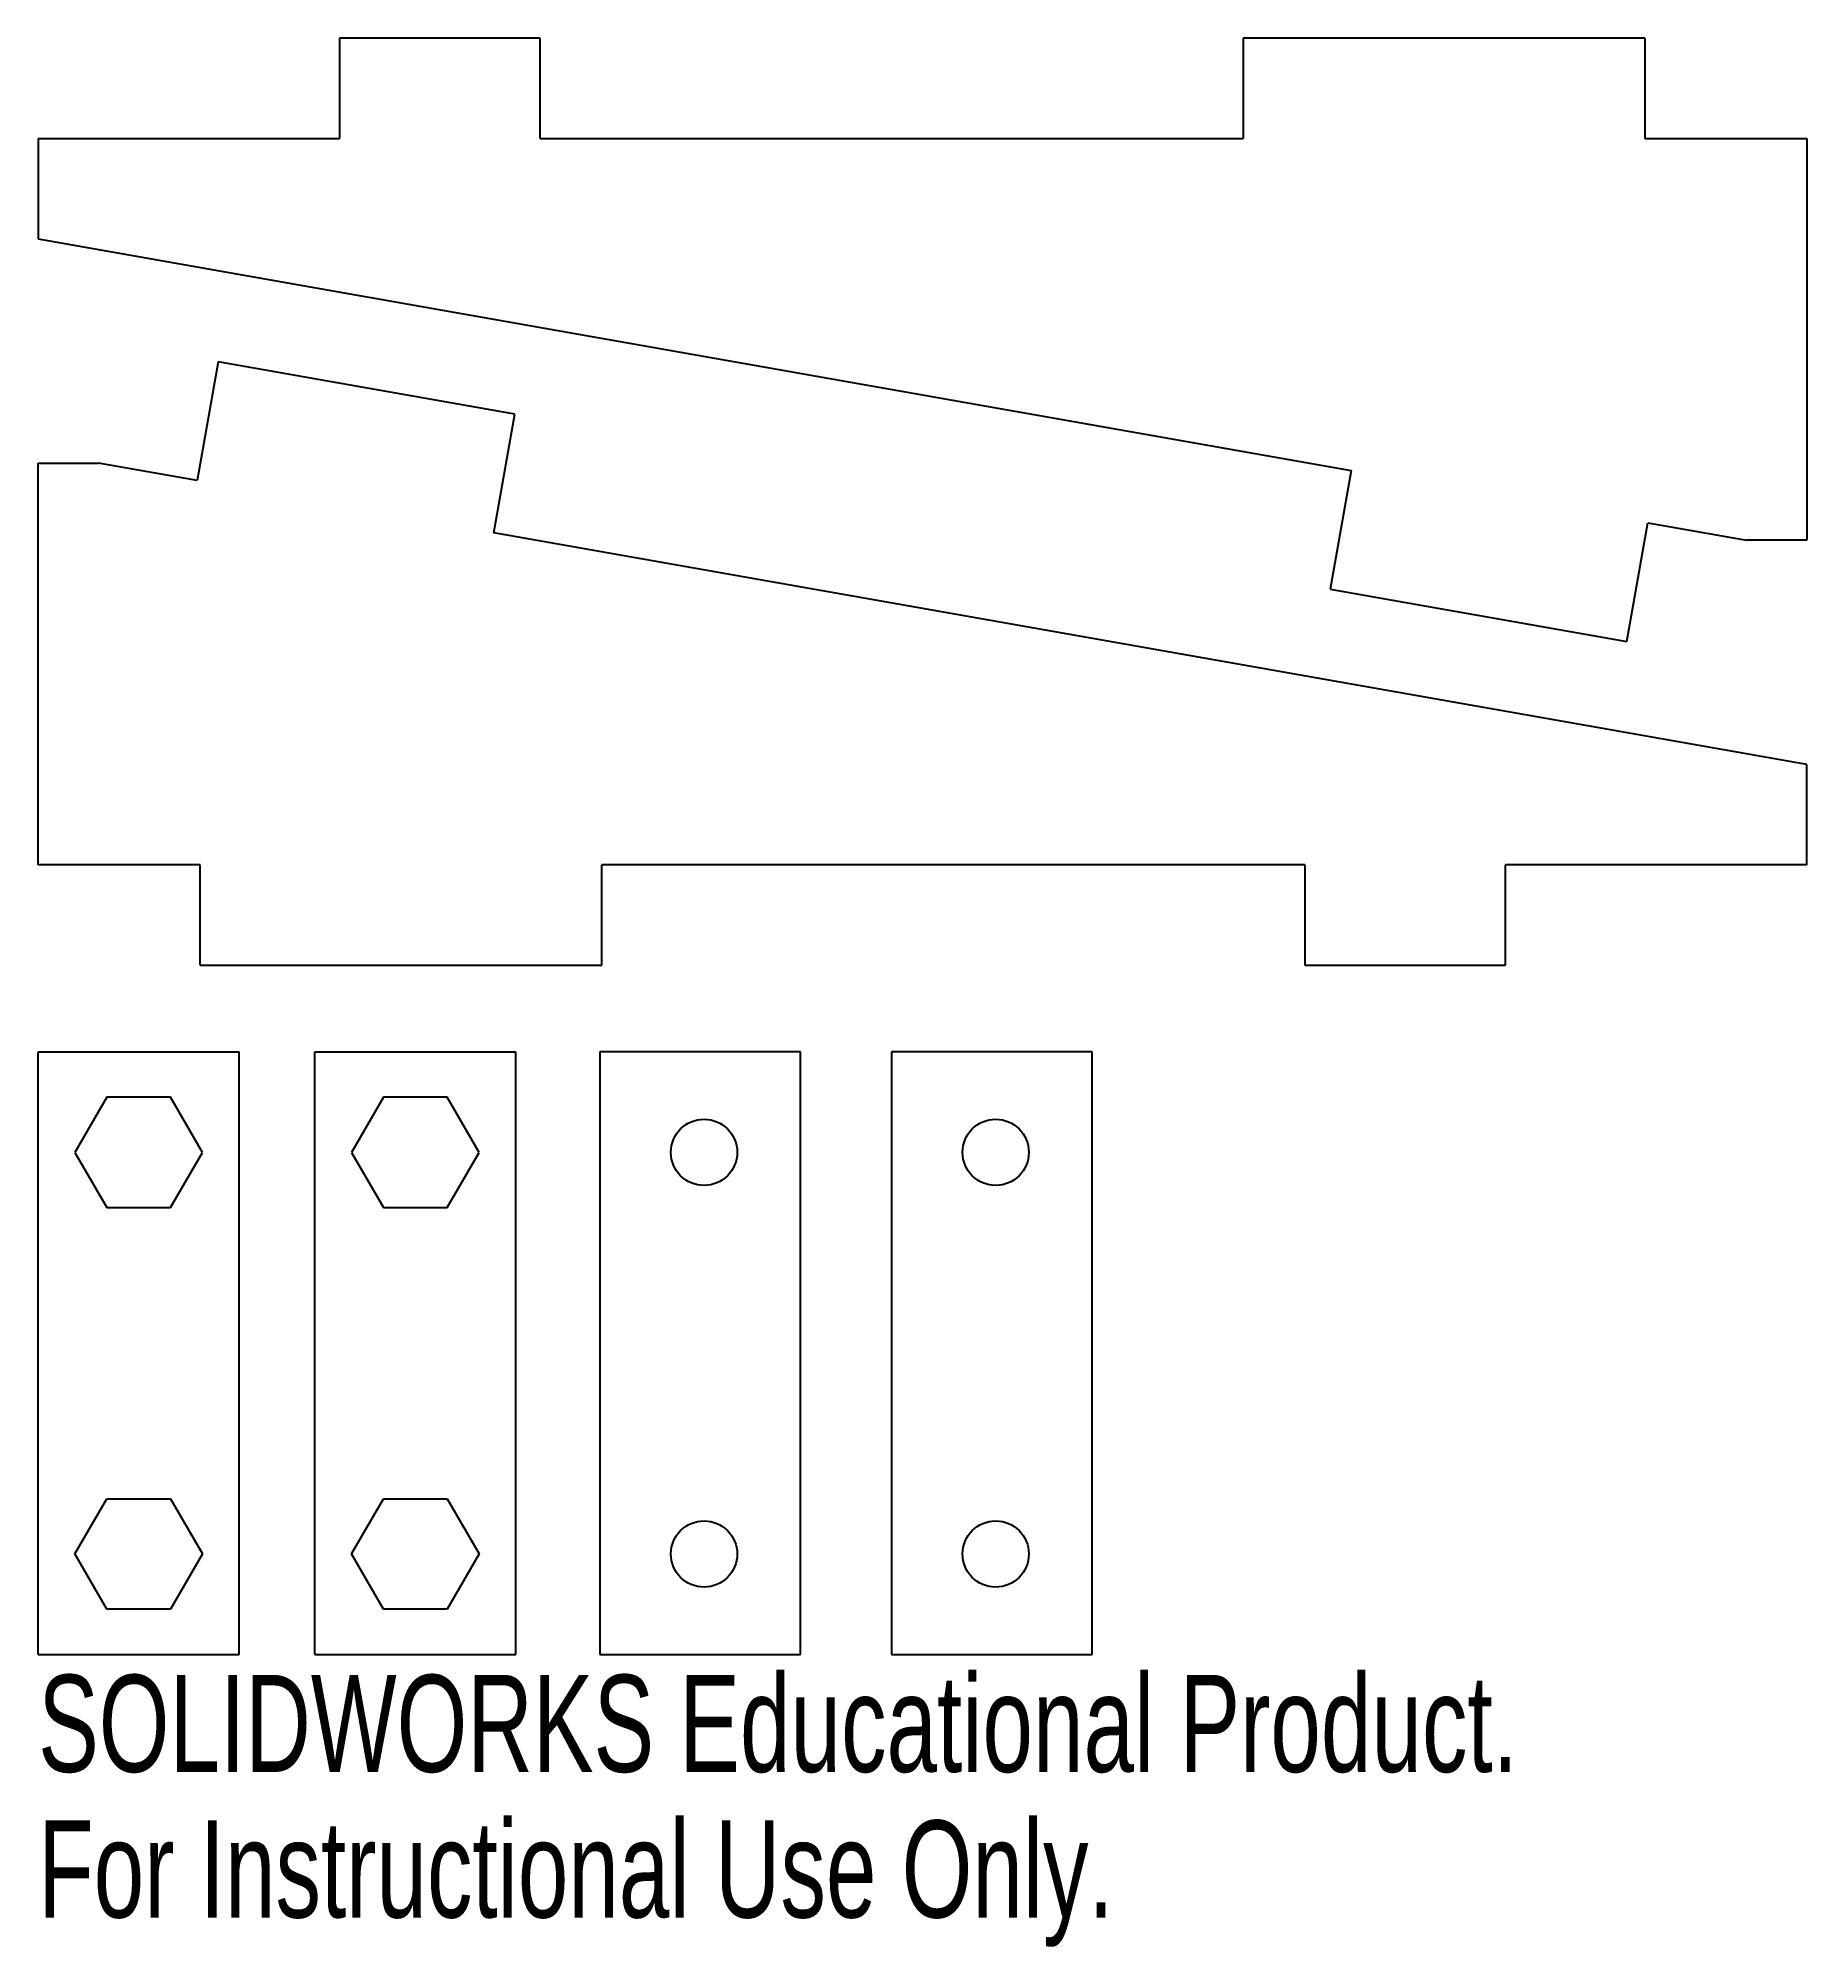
# Model space of a CAD drawing. Header units: millimetres. Extents: x -8.1 to 80, y -48.9 to 46.2.
import ezdxf

# ---------------------------------------------------------------- set-up
doc = ezdxf.new("R2010")
doc.units = ezdxf.units.MM
doc.styles.add('SLDTEXTSTYLE0', font='TXT', dxfattribs={"width": 0.7})

msp = doc.modelspace()

# ---------------------------------------------------------------- linework, layer by layer
at = {"color": 7, "linetype": 'Continuous', "lineweight": 25}
for p, q in [((16.931, 46.165), (6.931, 46.165)), ((6.931, 46.165), (6.931, 41.165)), ((16.931, 41.165), (16.931, 46.165)), ((71.931, 46.165), (51.931, 46.165)), ((51.931, 46.165), (51.931, 41.165)), ((71.931, 46.165), (71.931, 41.165)), ((-8.069, 41.165), (6.931, 41.165)), ((-8.069, 41.165), (-8.069, 36.165)), ((16.931, 41.165), (51.931, 41.165)), ((71.931, 41.165), (80, 41.165)), ((80, 41.165), (80, 21.165)), ((-8.069, 36.165), (57.304, 24.638)), ((0.897, 30.041), (-0.145, 24.132)), ((15.669, 27.436), (0.897, 30.041)), ((14.627, 21.527), (15.669, 27.436)), ((-8.069, 5), (-8.069, 25)), ((-8.069, 25), (-5.069, 25)), ((-0.145, 24.132), (-5.069, 25)), ((57.304, 24.638), (56.262, 18.729)), ((71.034, 16.124), (72.076, 22.033)), ((72.076, 22.033), (77, 21.165)), ((80, 10), (14.627, 21.527)), ((80, 21.165), (77, 21.165)), ((56.262, 18.729), (71.034, 16.124)), ((80, 5), (80, 10)), ((0, 5), (-8.069, 5)), ((0, 0), (0, 5)), ((20, 0), (20, 5)), ((55, 5), (20, 5)), ((55, 5), (55, 0)), ((80, 5), (65, 5)), ((65, 0), (65, 5)), ((0, 0), (20, 0)), ((55, 0), (65, 0)), ((-8.069, -4.315), (1.931, -4.315)), ((-8.069, -34.315), (-8.069, -4.315)), ((1.931, -34.315), (1.931, -4.315)), ((5.709, -4.315), (15.709, -4.315)), ((5.709, -34.315), (5.709, -4.315)), ((15.709, -34.315), (15.709, -4.315)), ((19.895, -4.315), (19.895, -34.315)), ((29.895, -4.315), (19.895, -4.315)), ((29.895, -34.315), (29.895, -4.315)), ((34.415, -4.315), (34.415, -34.315)), ((44.415, -4.315), (34.415, -4.315)), ((44.415, -34.315), (44.415, -4.315)), ((-4.657, -6.565), (-6.245, -9.315)), ((-1.482, -6.565), (-4.657, -6.565)), ((0.106, -9.315), (-1.482, -6.565)), ((9.121, -6.565), (7.533, -9.315)), ((12.296, -6.565), (9.121, -6.565)), ((13.884, -9.315), (12.296, -6.565)), ((-6.245, -9.315), (-4.657, -12.065)), ((-1.482, -12.065), (0.106, -9.315)), ((7.533, -9.315), (9.121, -12.065)), ((12.296, -12.065), (13.884, -9.315)), ((-4.657, -12.065), (-1.482, -12.065)), ((9.121, -12.065), (12.296, -12.065)), ((-6.245, -29.315), (-4.657, -26.565)), ((-4.657, -26.565), (-1.482, -26.565)), ((-1.482, -26.565), (0.106, -29.315)), ((7.533, -29.315), (9.121, -26.565)), ((9.121, -26.565), (12.296, -26.565)), ((12.296, -26.565), (13.884, -29.315)), ((-4.657, -32.065), (-6.245, -29.315)), ((0.106, -29.315), (-1.482, -32.065)), ((9.121, -32.065), (7.533, -29.315)), ((13.884, -29.315), (12.296, -32.065)), ((-1.482, -32.065), (-4.657, -32.065)), ((12.296, -32.065), (9.121, -32.065)), ((-8.069, -34.315), (1.931, -34.315)), ((5.709, -34.315), (15.709, -34.315)), ((19.895, -34.315), (29.895, -34.315)), ((34.415, -34.315), (44.415, -34.315))]:
    msp.add_line(p, q, dxfattribs=at)
for centre in [(25.089, -9.315), (25.089, -9.315), (39.61, -9.315), (39.61, -9.315), (25.089, -29.315), (25.089, -29.315), (39.61, -29.315), (39.61, -29.315)]:
    msp.add_circle(centre, 1.65, dxfattribs=at)

# ---------------------------------------------------------------- texts
at = {"color": 7, "linetype": 'Continuous', "char_height": 4.83362, "attachment_point": 1, "style": 'SLDTEXTSTYLE0'}
for s, insert in [('SOLIDWORKS Educational Product.', (-8.069, -35.334)), ('For Instructional Use Only.', (-8.069, -42.585))]:
    msp.add_mtext(s, dxfattribs=dict(at, insert=insert))

doc.saveas('drawing.dxf')
